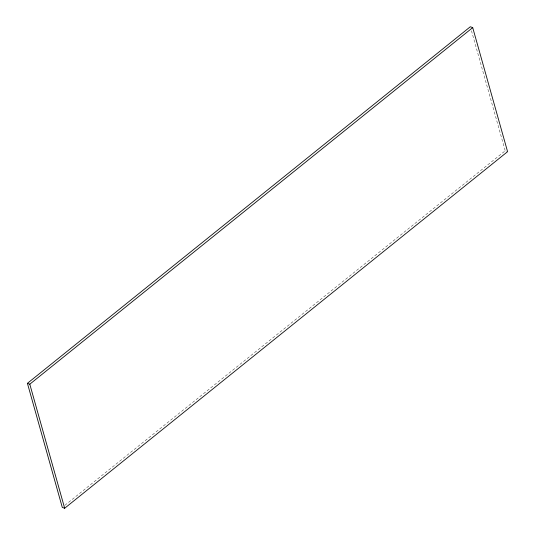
<?xml version="1.0" encoding="UTF-8"?>
<svg xmlns="http://www.w3.org/2000/svg" width="535" height="535" viewBox="0 0 535 535"><rect width="100%" height="100%" fill="white"/><g stroke="black" fill="none" stroke-linecap="round" stroke-linejoin="round"><path stroke-width="0.4" stroke-dasharray="2.67 2.01" d="M64.889 505.287L505.207 150.803L506.391 151.238M471.462 30.749L505.207 150.803"/><path stroke-width="0.8" d="M27.419 383.327L470.332 26.75L472.713 27.619L507.581 151.672L64.668 508.25L62.287 507.381L27.419 383.327L29.793 384.197L64.668 508.25M29.793 384.197L472.713 27.619"/></g></svg>
